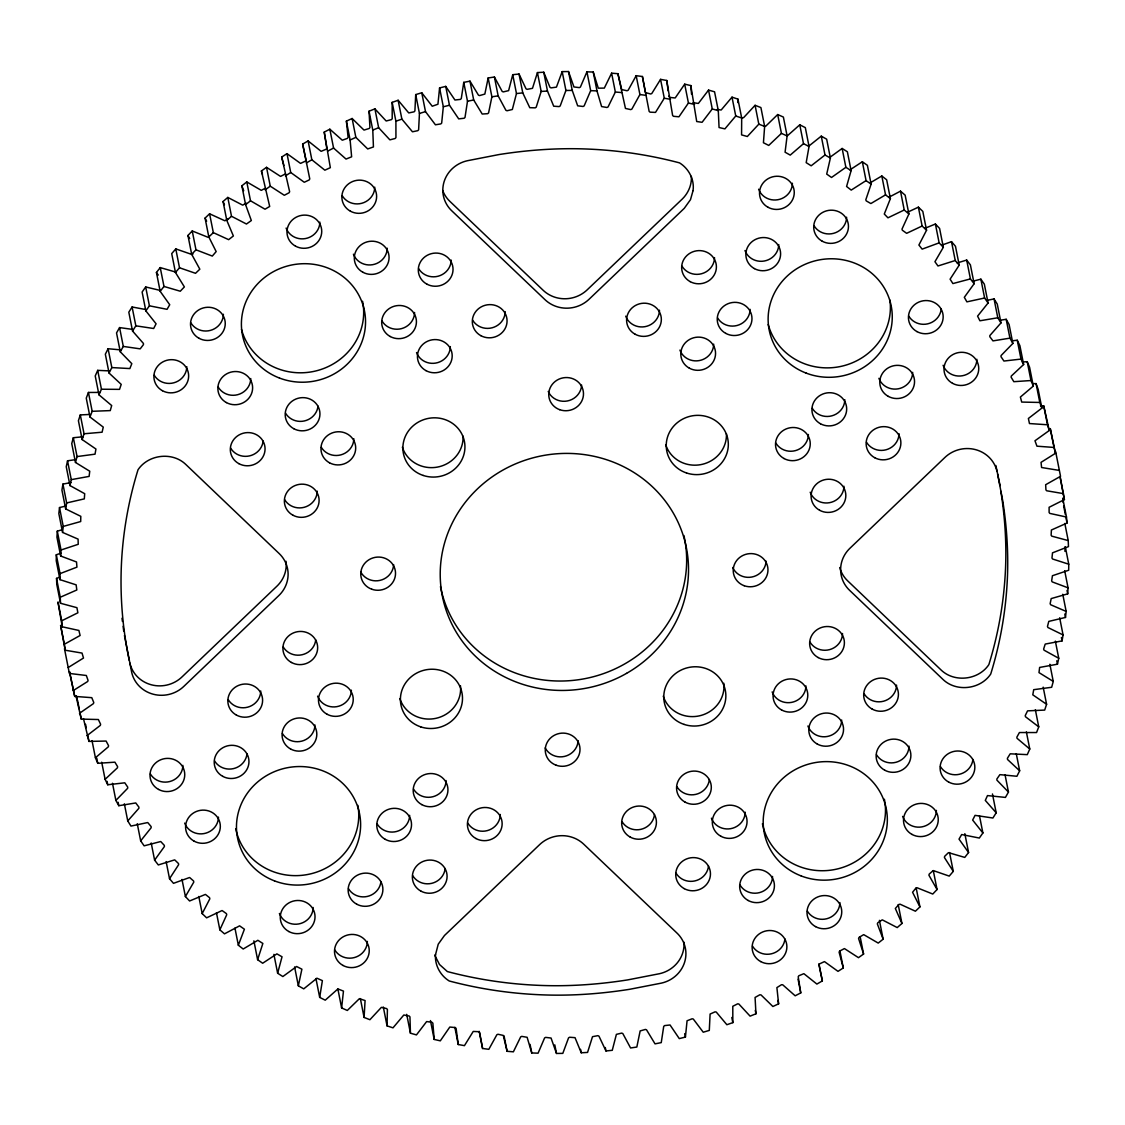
<?xml version="1.0" encoding="UTF-8"?>
<svg xmlns="http://www.w3.org/2000/svg" width="1125" height="1125" viewBox="0 0 1125 1125"><rect width="100%" height="100%" fill="white"/><g stroke="black" fill="none" stroke-linecap="round" stroke-linejoin="round"><path stroke-width="1.5" d="M764.381 126.478L765.591 126.338L777.684 114.539L781.425 133.383L768.741 145.42L763.439 142.748L764.634 126.408L760.908 107.564L755.086 105.3L758.812 124.158L747.338 136.505L741.572 134.887L741.684 117.984L737.944 99.127L732.009 97.158L735.75 116.002L724.908 128.869L719.058 127.533L718.298 110.644L714.558 91.8L708.539 90.098L712.266 108.956L702.084 122.302L696.712 121.528L690.806 85.57L684.689 84.164L688.43 103.022L678.938 116.803L673.523 116.297L672.638 115.509L666.745 80.48L660.558 79.355L664.284 98.213L655.509 112.416L650.081 112.163L649.153 111.417L642.417 76.514L636.173 75.684L628.13 90.281L627.005 90.745L621.717 89.578L617.906 73.702L611.62 73.181L604.322 88.102L598.289 88.172L593.241 72.056L586.927 71.817L580.402 87.061L579.333 87.623L573.947 86.963L568.505 71.55L562.191 71.62L556.439 87.131L551.039 87.891L549.984 87.342L543.755 72.225L537.441 72.577L532.491 88.327L527.133 89.339L526.036 88.833L519.033 74.039L512.733 74.686L508.613 90.633L503.297 91.898L502.186 91.448L494.423 77.02L488.166 77.962L484.847 94.064L479.616 95.569L478.477 95.189L469.969 81.141L463.753 82.378L461.278 98.606L460.378 99.408L454.95 100.013L445.725 86.4L439.58 87.919L437.934 104.231L432.239 106.228L421.763 92.784L415.702 94.584L414.9 110.939L414.084 111.825L408.741 112.936L398.137 100.28L392.175 102.361L392.203 118.716L391.43 119.63L386.156 120.994L374.906 108.858L369.042 111.22L369.928 127.547L369.197 128.489L363.994 130.092L352.125 118.505L346.387 121.148L348.103 137.391L347.428 138.361L342.295 140.217L329.836 129.206L324.239 132.103L326.784 148.233L326.166 149.245L321.131 151.327L308.109 140.934L302.653 144.084L309.769 178.917L309.192 179.944L304.27 182.264L290.728 172.505L286.988 153.647L281.7 157.05L289.631 191.686L289.111 192.741L284.316 195.286L270.267 186.173L266.527 167.33L261.422 170.972L269.691 206.452L265.022 209.208L250.509 200.784L246.783 181.927L241.861 185.808L245.587 204.652L251.339 220.542L246.459 224.016L231.511 216.281L227.784 197.423L223.059 201.53L226.786 220.373L233.367 235.955L228.656 239.653L213.328 232.636L209.587 213.792L205.073 218.095L208.814 236.953L216.169 251.592L212.302 256.078L195.975 249.806L192.234 230.963L207.928 237.248L209.109 236.911M392.175 102.361L395.902 121.219L395.944 137.573L395.17 138.488L389.883 139.852L378.647 127.716L374.906 108.858M479.18 1031.344L482.583 1048.486L488.827 1049.316L496.87 1034.719L497.995 1034.255L503.283 1035.422L507.094 1051.298L513.38 1051.819L520.678 1036.898L521.775 1036.378L527.119 1037.292L531.759 1052.944L538.073 1053.183L544.598 1037.939L545.667 1037.377L551.053 1038.037L556.495 1053.45L562.809 1053.38L568.561 1037.869L569.602 1037.25L575.016 1037.658L581.245 1052.775L587.559 1052.423L592.509 1036.673L597.867 1035.661L598.964 1036.167L605.967 1050.961L612.267 1050.314L616.388 1034.367L621.703 1033.102L622.814 1033.552L630.577 1047.98L636.834 1047.037L640.153 1030.936L645.384 1029.431L646.523 1029.811L655.031 1043.859L661.247 1042.622L663.722 1026.394L664.622 1025.592L670.05 1024.987L679.275 1038.6L685.42 1037.081L687.066 1020.769L692.128 1018.786L693.309 1019.067L703.237 1032.216L709.298 1030.416L710.1 1014.061L715.064 1011.839L716.259 1012.064L726.862 1024.72L732.825 1022.639L732.797 1006.284L737.648 1003.838L738.844 1004.006L750.094 1016.142L755.958 1013.78L755.072 997.453L759.797 994.795L761.006 994.908L772.875 1006.495L778.612 1003.852L776.897 987.609L781.481 984.727L782.705 984.783L795.164 995.794L800.761 992.897L798.216 976.767L798.834 975.755L803.869 973.673L816.891 984.066L822.347 980.916L818.944 963.773M61.003 553.163L56.306 554.766L56.25 560.798L59.977 579.656L76.134 584.845L76.823 589.978L60.258 597.248L60.511 603.267L76.922 607.683L77.878 612.788L61.692 620.803L62.255 626.808L78.891 630.45L80.114 635.484L64.35 644.259L65.208 650.222L82.027 653.077L83.503 658.041L68.203 667.533M59.977 579.656L60.047 573.623L56.306 554.766M1064.953 551.377L1065.009 546.848M1065.361 547.059L1068.75 564.202L1068.694 570.234L1052.438 575.719L1051.65 580.88L1052.227 581.892L1068.061 587.827L1067.695 593.859L1051.2 598.584L1050.145 603.703L1050.666 604.744L1066.162 611.423L1065.487 617.442L1048.781 621.394L1047.473 626.456L1047.938 627.525L1063.069 634.922L1062.07 640.898L1045.209 644.077L1043.634 649.069L1044.042 650.166L1058.752 658.28L1057.458 664.2L1039.627 667.434L1038.994 672.609L1053.253 681.413L1051.664 687.277L1033.706 689.681L1032.792 694.828L1046.588 704.292L1044.689 710.086L1027.561 710.859L1025.241 715.598L1025.48 716.737L1038.741 726.848L1036.561 732.544L1019.419 732.53L1016.859 737.156L1017.042 738.309L1029.769 749.025L1027.294 754.636L1010.194 753.806L1007.395 758.306L1007.522 759.473L1019.658 770.794L1016.902 776.264L999.886 774.647L996.862 779.02L996.933 780.173L1008.464 792.07L1005.427 797.414L987.483 795.586L985.303 800.395L996.188 812.812L992.897 818.016L975.066 815.358L972.647 820.055L982.884 832.978L979.327 838.041L961.678 834.539L959.02 839.109L968.569 852.525L964.758 857.405L948.459 852.638L944.62 856.378L944.438 857.531L953.283 871.383L949.219 876.094L933.202 870.553L929.18 874.125L928.941 875.264L937.055 889.523L932.766 894.038L917.072 887.752L915.891 888.089L912.572 892.266L919.927 906.905L915.413 911.208L900.07 904.191L898.889 904.472L895.345 908.494L901.941 923.47L897.216 927.577L882.267 919.842L877.753 922.809L877.345 923.906L883.139 939.192L878.217 943.073L863.705 934.636L859.036 937.392L858.572 938.489L863.578 954.028L858.473 957.67L844.425 948.572L839.616 951.103L839.095 952.172L843.3 967.95L838.012 971.353L824.456 961.594L819.534 963.9L818.972 964.941L822.347 980.916M482.583 1048.486L479.588 1032.427L478.659 1031.695L473.231 1031.442L464.442 1045.645L458.255 1044.52L456.089 1028.334L455.203 1027.561L449.803 1027.041L440.311 1040.836L434.194 1039.43L432.858 1023.145L432.014 1022.316L426.642 1021.556L416.461 1034.902L410.442 1033.2L409.95 1016.859L409.148 1016.002L403.833 1014.989L392.991 1027.842L387.056 1025.873L387.408 1009.505L386.648 1008.605L381.403 1007.339L369.914 1019.7L364.092 1017.436L360.366 998.592M737.888 102.628L737.944 99.127M415.702 94.584L419.442 113.442L418.627 129.797L417.811 130.669L412.467 131.794L401.878 119.123L398.137 100.28M62.072 529.763L57.305 531.141L56.939 537.173L60.666 556.017L76.514 561.966L76.936 567.141L60.047 573.623M60.666 556.017L61.031 549.998L57.305 531.141M364.092 1017.436L365.077 1000.547L359.409 998.662L347.316 1010.461L341.62 1007.944L337.894 989.086M439.58 87.919L443.32 106.777L441.675 123.089L440.803 123.919L435.431 124.791L425.503 111.628L421.763 92.784M65.939 506.025L59.513 507.558L58.838 513.577L62.564 532.42L78.075 539.114L78.23 544.303L61.031 549.998M62.564 532.42L63.239 526.416L59.513 507.558M341.62 1007.944L343.463 991.097L337.908 988.945L325.238 1000.181L319.683 997.383L315.956 978.539M777.684 114.539L783.38 117.056L787.106 135.914L785.081 152.198L790.228 155.109L803.503 143.677L799.763 124.819L787.092 136.055M463.753 82.378L467.494 101.222L465.005 117.45L464.105 118.252L458.691 118.87L449.466 105.244L445.725 86.4M71.044 482.541L62.93 484.102L61.931 490.078L65.672 508.922L80.803 516.333L80.691 521.536L63.239 526.416M65.672 508.922L66.656 502.945L62.93 484.102M319.683 997.383L322.383 980.634L316.955 978.216L303.736 988.861L298.336 985.809L294.609 966.952M799.763 124.819L805.317 127.617L809.044 146.461L806.189 162.647L811.167 165.797L825.005 154.997L821.264 136.139L808.495 146.348M488.166 77.962L491.892 96.806L488.587 112.922L487.645 113.681L482.203 114.033L473.695 99.984L469.969 81.141M75.727 459.619L67.542 460.8L66.248 466.72L69.975 485.578L84.698 493.692L84.319 498.881L66.656 502.945M69.975 485.578L71.269 479.644L67.542 460.8M298.336 985.809L301.894 969.188L296.606 966.516L282.853 976.542L277.636 973.238L273.895 954.38M821.264 136.139L826.664 139.191L830.391 158.048L826.706 174.08L831.516 177.469L845.873 167.316L842.147 148.458L830.194 157.106M512.733 74.686L516.473 93.544L512.339 109.491L507.038 110.756L505.912 110.306L498.15 95.864L494.423 77.02M83.208 436.767L73.336 437.723L71.747 443.587L75.473 462.445L89.747 471.234L89.1 476.409L71.269 479.644M75.473 462.445L77.062 456.567L73.336 437.723M277.636 973.238L282.038 956.784L276.891 953.873L262.659 963.239L257.611 959.695L253.884 940.837M842.147 148.458L847.364 151.762L851.105 170.62L846.591 186.483L851.217 190.097L866.067 180.605L862.341 161.761L849.966 169.847M537.441 72.577L541.167 91.42L536.217 107.17L535.219 107.845L529.777 107.691L522.773 92.897L519.033 74.039M90.211 414.436L80.311 414.914L78.412 420.708L82.153 439.566L95.934 449.03L95.034 454.162L77.062 456.567M82.153 439.566L84.037 433.772L80.311 414.914M257.611 959.695L262.856 943.453L257.864 940.303L243.183 949.008L238.345 945.225L234.942 928.083M862.341 161.761L867.389 165.305L871.116 184.163L865.8 199.8L866.25 200.883L870.862 203.555L885.544 194.85L890.395 198.633L884.292 214.031L887.948 217.814L904.233 209.995L908.888 214.003L901.997 229.106L902.334 230.217L906.638 233.325L922.12 226.012L926.55 230.245L918.9 245.025L922.148 249.131L939.136 242.873L943.327 247.303L934.945 261.717L937.969 265.978L955.237 260.522L959.203 265.148L950.105 279.169L952.903 283.57L970.411 278.916L974.138 283.725L964.322 297.309L966.895 301.852L984.614 298.012L988.073 303.005L977.583 316.125L979.917 320.78L997.791 317.77L1000.983 322.917L989.845 335.559L989.817 336.712L992.981 340.889L1009.927 338.147L1012.852 343.448L1001.081 355.556L1000.997 356.709L1003.936 361.041L1020.994 359.086L1023.637 364.514L1011.277 376.073L1011.122 377.227L1013.836 381.684L1030.95 380.531L1033.312 386.086L1020.389 397.055L1021.711 402.075L1039.795 402.455L1041.862 408.108L1028.391 418.472L1029.459 423.548L1047.487 424.772L1049.259 430.523L1034.972 440.775L1036.955 446.189L1054.013 447.441L1055.489 453.277L1041.047 462.347L1041.581 467.508L1059.356 470.419M562.191 71.62L565.917 90.464L560.18 105.975L559.125 106.594L553.711 106.2L547.481 91.069L543.755 72.225M99.998 392.428L88.439 392.456L86.259 398.152L89.986 417.009L103.261 427.12L102.094 432.211L84.037 433.772M89.986 417.009L92.18 411.3L88.439 392.456M238.345 945.225L244.406 929.222L239.597 925.847L224.494 933.848L219.853 929.841L216.45 912.712M586.927 71.817L590.667 90.661L584.142 105.905L583.059 106.481L577.673 105.82L572.245 90.408L568.505 71.55M109.238 370.884L97.706 370.364L95.231 375.975L98.972 394.819L111.684 405.548L110.264 410.597L92.18 411.3M98.972 394.819L101.447 389.222L97.706 370.364M219.853 929.841L226.73 914.738L226.406 913.627L222.089 910.533L206.62 917.831L202.191 913.612L198.802 896.47M611.62 73.181L615.347 92.025L608.048 106.959L606.952 107.48L601.608 106.566L596.981 90.9L593.241 72.056M121.219 349.931L108.098 348.736L105.342 354.206L109.069 373.064L121.219 384.384L119.531 389.363L101.447 389.222M109.069 373.064L111.825 367.58L108.098 348.736M202.191 913.612L209.827 898.833L209.559 897.708L205.425 894.403L189.605 900.984L185.4 896.555L182.011 879.413M636.173 75.684L639.914 94.542L631.856 109.125L630.731 109.603L625.458 108.436L617.906 73.702M132.595 329.4L119.573 327.586L116.536 332.93L120.277 351.788L131.808 363.67L129.867 368.564L111.825 367.58M120.277 351.788L123.3 346.43L119.573 327.586M185.4 896.555L193.781 882.127L193.57 880.988L189.619 877.5L173.489 883.336L169.523 878.709L166.134 861.567M660.558 79.355L651.769 93.558L650.63 93.98L645.413 92.573L642.417 76.514M145.013 309.403L132.103 306.984L128.812 312.188L132.539 331.031L143.438 343.463L143.438 344.63L140.203 348.863L123.3 346.43M132.539 331.031L135.844 325.828L132.103 306.984M169.523 878.709L178.636 864.689L178.481 863.536L174.713 859.866L158.316 864.942L154.603 860.133L151.2 842.991M684.689 84.164L675.197 97.959L669.797 97.439L668.897 96.061M160.031 290.377L145.673 286.959L142.116 292.022L145.842 310.866L156.08 323.803L153.661 328.5L135.844 325.828M145.842 310.866L149.414 305.817L145.673 286.959M154.603 860.133L164.405 846.534L164.32 845.381L160.734 841.528L144.127 845.831L140.667 840.853L137.264 823.711M708.539 90.098L698.358 103.444L692.986 102.684M149.414 305.817L167.048 309.319L169.72 304.734L160.172 291.333L156.431 272.475L160.242 267.595L175.964 272.137M160.172 291.333L163.983 286.453L160.242 267.595M140.667 840.853L151.158 827.733L151.116 826.566L147.741 822.544L130.95 826.073L127.744 820.927L124.355 803.798M732.009 97.158L721.167 110.011L717.23 109.42M192.952 254.053L191.798 254.447L175.781 248.906L171.717 253.617L175.458 272.461L184.373 286.917L180.267 291.22L163.983 286.453M175.458 272.461L179.508 267.764L175.781 248.906M127.744 820.927L138.881 808.298L138.909 807.131L135.759 802.955L118.814 805.697L115.875 800.409L112.486 783.267M755.086 105.3L743.597 117.661L742.402 117.844M179.508 267.764L195.525 273.305L199.828 269.184L191.686 254.32L187.945 235.477L192.234 230.963M191.686 254.32L195.975 249.806M115.875 800.409L127.645 788.302L127.73 787.134L124.791 782.817L107.747 784.758L105.103 779.33L101.7 762.202M208.814 236.953L213.328 232.636M105.103 779.33L117.464 767.784L117.605 766.631L114.891 762.173L97.777 763.312L95.414 757.758L92.025 740.63M228.234 218.588L224.93 220.809L209.587 213.792M226.786 220.373L231.511 216.281M95.414 757.758L108.352 746.789L108.548 745.636L106.087 741.052L88.945 741.403L83.475 718.608M246.136 203.105L242.733 205.158L227.784 197.423M245.587 204.652L250.509 200.784M86.864 735.736L100.336 725.386L100.603 724.247L98.367 719.536L81.253 719.086L76.078 696.192M264.811 188.466L261.295 190.364L246.783 181.927M265.148 189.816L270.267 186.173M79.467 713.32L93.445 703.603L93.769 702.478L91.772 697.669L74.728 696.403L69.511 671.723L74.728 696.403M285.384 173.897L280.575 176.428L266.527 167.33M285.441 175.894L290.728 172.505M73.237 690.567L87.68 681.497L88.059 680.386L86.33 675.492L69.37 673.439L64.463 648.675M870.469 182.672L881.817 175.992L886.655 179.775L890.395 198.633M306.394 162.942L311.85 159.778L324.858 170.184L330.342 167.667L324.239 132.103M888.848 197.283L900.506 191.152L905.147 195.159L908.888 214.003M327.966 150.961L333.577 148.064L346.036 159.061L351.633 156.811L350.114 139.992L346.387 121.148M1060.13 476.494L1064.391 499.598L1049.105 507.291L1049.119 512.48L1049.836 513.408L1066.472 517.036L1067.034 523.041L1051.397 530.016L1051.13 535.205L1051.805 536.161L1068.216 540.577L1068.469 546.609L1052.508 552.839L1051.973 558.028L1052.606 559.012L1068.75 564.202M907.931 212.048L918.38 207.169L922.809 211.387L926.55 230.245M350.114 139.992L355.852 137.363L367.72 148.95L373.43 146.953L372.783 130.078L369.042 111.22M924.708 228.417L935.395 224.016L939.6 228.445L943.327 247.303M372.783 130.078L378.647 127.716M60.511 603.267L56.784 584.423L56.531 578.391L59.597 577.181M942.173 244.997L951.511 241.664L955.477 246.291L959.203 265.148M395.902 121.219L401.878 119.123M957.192 262.969L966.684 260.058L970.397 264.867L974.138 283.725M419.442 113.442L425.503 111.628M972.858 281.208L980.873 279.169L984.333 284.147L988.073 303.005M443.32 106.777L449.466 105.244M987.581 300.262L994.05 298.927L997.256 304.073L1000.983 322.917M467.494 101.222L473.695 99.984M999.661 320.33L1006.186 319.303L1009.125 324.591L1012.852 343.448M491.892 96.806L498.15 95.864M1012.331 340.777L1017.253 340.242L1019.897 345.67L1023.637 364.514M516.473 93.544L522.773 92.897M1022.273 361.997L1027.223 361.688L1029.586 367.242L1033.312 386.086M541.167 91.42L547.481 91.069M1032.75 383.653L1036.055 383.597L1038.136 389.264L1041.862 408.108M565.917 90.464L572.245 90.408M1040.456 405.816L1043.747 405.914L1049.259 430.523M590.667 90.661L596.981 90.9M615.347 92.025L621.633 92.559M639.914 94.542L646.158 95.372M1063.519 493.636L1046.7 490.781L1045.927 489.895L1045.659 484.72L1060.537 476.325L1055.63 451.561M664.284 98.213L670.472 99.323M688.43 103.022L694.547 104.428M712.266 108.956L718.298 110.644M735.75 116.002L741.684 117.984M758.812 124.158L764.634 126.408M781.425 133.383L787.106 135.914M803.503 143.677L809.044 146.461M825.005 154.997L830.391 158.048M845.873 167.316L851.105 170.62M866.067 180.605L871.116 184.163M286.988 153.647L300.544 163.406L305.466 161.1L306.028 160.059L302.653 144.084M156.431 272.475L158.259 275.062M187.945 235.477L189.675 238.528M205.073 218.095L206.634 221.231M223.059 201.53L224.452 204.736M434.728 955.223L439.495 964.491L447.356 971.564A413.466 393.23 -11.2 0 0 537.427 985.289C567.605 986.695 597.895 984.586 627.736 979.889L659.447 973.716A31.092 29.573 -11.2 0 0 683.972 942.173M241.861 185.808L243.703 190.716M261.422 170.972L262.477 174.305M76.191 695.911L77.077 698.794M997.594 474.019L1002.712 500.611C1007.255 529.397 1008.9 558.703 1006.833 587.784A413.466 393.23 -11.2 0 1 990.717 674.044C980.48 689.442 956.419 692.339 943.017 679.472L849.558 590.288A31.205 29.672 -11.2 0 1 850.092 548.114L944.663 457.692A31.092 29.573 -11.2 0 1 975.459 449.606A31.092 29.573 -11.2 0 1 997.031 471.487M1000.069 485.62L995.864 465.483M129.277 660.403C122.048 626.217 119.517 590.948 121.894 556.073A413.466 393.23 -11.2 0 1 138.009 469.8C148.247 454.402 172.322 451.519 185.709 464.372L279.183 553.57A31.205 29.672 -11.2 0 1 278.648 595.744L184.064 686.166A31.092 29.573 -11.2 0 1 153.281 694.237A31.092 29.573 -11.2 0 1 131.695 672.37L124.453 635.484M281.7 157.05L283.922 165.502M1055.489 453.277L1050.272 428.597L1054.013 447.441M1064.391 499.598L1060.214 477.759M1066.472 517.036L1062.745 498.192L1063.167 502.692M1043.747 405.914L1047.487 424.772M1063.645 505.898L1065.333 514.477M1066.022 517.894L1067.034 523.041M1064.827 523.448L1068.216 540.577M1036.055 383.597L1039.795 402.455M1027.223 361.688L1030.95 380.531M1064.672 570.698L1068.061 587.827M1067.02 590.428L1067.695 593.859M1017.253 340.242L1020.994 359.086M1062.773 594.281L1066.162 611.423M1064.812 614.011L1065.487 617.442M1006.186 319.303L1009.927 338.147M1059.666 617.794L1063.069 634.922M1061.395 637.481L1062.07 640.898M994.05 298.927L997.791 317.77M1055.362 641.138L1058.752 658.28M1056.783 660.783L1057.458 664.2M980.873 279.169L984.614 298.012M1049.864 664.27L1053.253 681.413M966.684 260.058L970.411 278.916M1043.184 687.15L1046.588 704.292M951.511 241.664L955.237 260.522M1035.352 709.706L1038.741 726.848M935.395 224.016L939.136 242.873M1026.366 731.897L1029.769 749.025M918.38 207.169L922.12 226.012M1016.269 753.652L1019.658 770.794M900.506 191.152L904.233 209.995M1005.075 774.928L1008.464 792.07M881.817 175.992L885.544 194.85M992.461 793.969L996.188 812.812M979.495 815.85L982.884 832.978M964.828 833.667L968.569 852.525M949.542 852.539L953.283 871.383M933.314 870.68L937.055 889.523M916.186 888.047L919.927 906.905M898.214 904.627L901.941 923.47M879.413 920.348L883.139 939.192M860.189 936.9L863.578 954.028M839.897 950.808L843.3 967.95M798.047 979.186L800.761 992.897M777.938 1000.434L778.612 1003.852M755.269 1010.348L755.958 1013.78M731.812 1017.492L732.825 1022.639M684.731 1033.65L685.42 1037.081M605.292 1047.53L605.967 1050.961M580.57 1049.358L581.245 1052.775M554.794 1044.872L556.495 1053.45M352.125 118.505L355.852 137.363M530.058 1044.38L531.759 1052.944M329.836 129.206L333.577 148.064M504.042 1035.872L507.094 1051.298M308.109 140.934L311.85 159.778M454.866 1027.392L458.255 1044.52M430.453 1020.572L434.194 1039.43M406.702 1014.356L410.442 1033.2M383.316 1007.016L387.056 1025.873M118.125 802.28L118.814 805.697M107.072 781.341L107.747 784.758M96.764 758.166L97.777 763.312M85.556 724.261L86.231 727.692M87.933 736.256L88.945 741.403M56.531 578.391L60.258 597.248M77.513 700.228L79.214 708.806M79.889 712.223L81.253 719.086M61.692 620.803L57.966 601.959L62.255 626.808M64.35 644.259L60.609 625.402L65.208 650.222M1000.842 491.189C1005.398 519.961 1007.03 549.281 1004.962 578.348A413.466 393.23 -11.2 0 1 988.861 664.622C978.609 680.02 954.548 682.917 941.147 670.05L847.687 580.866A31.205 29.672 -11.2 0 1 839.728 567.548M666.745 80.48L668.18 90.872M121.992 618.23L122.428 621.45M123.089 626.288L123.736 631.153M690.806 85.57L691.552 94.289M691.341 176.33C691.917 184.697 688.345 193.036 682.425 198.886L587.194 289.842A31.205 29.672 -11.2 0 1 543.009 290.137L450.084 201.558A31.092 29.573 -11.2 0 1 442.73 190.575M683.916 535.514A124.383 118.294 -11.2 0 1 586.927 678.248A124.383 118.294 -11.2 0 1 440.466 586.575M723.811 683.241A31.092 29.573 -11.2 0 1 699.173 715.894A31.092 29.573 -11.2 0 1 663.258 696.164M460.448 685.702A31.092 29.573 -11.2 0 1 435.797 718.355A31.092 29.573 -11.2 0 1 399.895 698.625M463.05 436.134A31.092 29.573 -11.2 0 1 437.302 467.114A31.092 29.573 -11.2 0 1 402.356 447.202M726.427 433.673A31.092 29.573 -11.2 0 1 700.664 464.653A31.092 29.573 -11.2 0 1 665.719 444.741M578.123 740.644A17.409 16.566 -11.2 0 1 564.398 756.436A17.409 16.566 -11.2 0 1 545.203 747.956M393.638 564.595A17.409 16.566 -11.2 0 1 379.913 580.402A17.409 16.566 -11.2 0 1 360.717 571.922M581.611 385.073A17.409 16.566 -11.2 0 1 567.337 400.978A17.409 16.566 -11.2 0 1 548.227 391.458M766.097 561.122A17.409 16.566 -11.2 0 1 751.823 577.027A17.409 16.566 -11.2 0 1 732.712 567.492M362.573 301.289A62.184 59.147 -11.2 0 1 315.169 371.109A62.184 59.147 -11.2 0 1 241.481 329.4M318.009 406.083A17.409 16.566 -11.2 0 1 304.312 420.961A17.409 16.566 -11.2 0 1 285.567 413.241M353.827 438.75A17.409 16.566 -11.2 0 1 340.791 454.894A17.409 16.566 -11.2 0 1 321.314 447.342M317.236 491.161A17.409 16.566 -11.2 0 1 304.2 507.305A17.409 16.566 -11.2 0 1 284.723 499.753M263.123 441.042A17.409 16.566 -11.2 0 1 249.427 455.92A17.409 16.566 -11.2 0 1 230.681 448.2M250.748 378.534A17.409 16.566 -11.2 0 1 237.712 394.692A17.409 16.566 -11.2 0 1 218.236 387.141M223.383 314.269A17.409 16.566 -11.2 0 1 210.347 330.413A17.409 16.566 -11.2 0 1 190.87 322.861M186.792 366.68A17.409 16.566 -11.2 0 1 173.742 382.823A17.409 16.566 -11.2 0 1 154.266 375.272M414.577 312.483A17.409 16.566 -11.2 0 1 401.541 328.627A17.409 16.566 -11.2 0 1 382.064 321.075M450.323 346.598A17.409 16.566 -11.2 0 1 435.797 363.066A17.409 16.566 -11.2 0 1 416.545 352.575M505.209 311.639A17.409 16.566 -11.2 0 1 492.159 327.783A17.409 16.566 -11.2 0 1 472.683 320.231M451.167 260.072A17.409 16.566 -11.2 0 1 438.131 276.216A17.409 16.566 -11.2 0 1 418.655 268.664M387.211 248.203A17.409 16.566 -11.2 0 1 372.684 264.684A17.409 16.566 -11.2 0 1 353.433 254.194M374.752 187.158A17.409 16.566 -11.2 0 1 361.716 203.302A17.409 16.566 -11.2 0 1 342.239 195.75M319.866 222.117A17.409 16.566 -11.2 0 1 305.339 238.584A17.409 16.566 -11.2 0 1 286.102 228.094M889.903 300.038A62.184 59.147 -11.2 0 1 839.981 366.595A62.184 59.147 -11.2 0 1 768.206 324.478M884.995 802.884A62.184 59.147 -11.2 0 1 835.059 869.456A62.184 59.147 -11.2 0 1 763.284 827.325M762.975 826.13A62.184 59.147 -11.2 0 1 762.427 823.711M884.377 799.228A62.184 59.147 -11.2 0 1 884.813 801.661M357.877 805.359A62.184 59.147 -11.2 0 1 307.702 874.491A62.184 59.147 -11.2 0 1 235.702 828.633M380.939 881.564A17.409 16.566 -11.2 0 1 367.242 896.456A17.409 16.566 -11.2 0 1 348.511 888.722M445.148 868.514A17.409 16.566 -11.2 0 1 431.452 883.392A17.409 16.566 -11.2 0 1 412.72 875.658M500.287 814.486A17.409 16.566 -11.2 0 1 487.238 830.63A17.409 16.566 -11.2 0 1 467.775 823.078M446.077 780.539A17.409 16.566 -11.2 0 1 433.041 796.697A17.409 16.566 -11.2 0 1 413.564 789.145M409.655 815.33A17.409 16.566 -11.2 0 1 396.619 831.473A17.409 16.566 -11.2 0 1 377.142 823.936M351.366 690.173A17.409 16.566 -11.2 0 1 336.853 706.655A17.409 16.566 -11.2 0 1 317.602 696.164M314.944 724.964A17.409 16.566 -11.2 0 1 301.908 741.108A17.409 16.566 -11.2 0 1 282.431 733.556M315.717 639.886A17.409 16.566 -11.2 0 1 302.02 654.764A17.409 16.566 -11.2 0 1 283.275 647.044M260.747 691.017A17.409 16.566 -11.2 0 1 247.697 707.175A17.409 16.566 -11.2 0 1 228.22 699.623M247.008 753.764A17.409 16.566 -11.2 0 1 233.311 768.656A17.409 16.566 -11.2 0 1 214.58 760.922M218.461 817.116A17.409 16.566 -11.2 0 1 203.934 833.597A17.409 16.566 -11.2 0 1 184.683 823.106M182.883 765.38A17.409 16.566 -11.2 0 1 169.847 781.523A17.409 16.566 -11.2 0 1 150.37 773.986M313.158 907.481A17.409 16.566 -11.2 0 1 298.645 923.962A17.409 16.566 -11.2 0 1 279.394 913.472M367.369 941.428A17.409 16.566 -11.2 0 1 354.333 957.572A17.409 16.566 -11.2 0 1 334.856 950.02M654.483 814.486A17.409 16.566 -11.2 0 1 640.786 829.364A17.409 16.566 -11.2 0 1 622.041 821.644M709.355 779.527A17.409 16.566 -11.2 0 1 695.658 794.405A17.409 16.566 -11.2 0 1 676.927 786.684M745.186 812.194A17.409 16.566 -11.2 0 1 730.659 828.675A17.409 16.566 -11.2 0 1 711.422 818.184M708.511 866.053A17.409 16.566 -11.2 0 1 694.814 880.931A17.409 16.566 -11.2 0 1 676.083 873.211M772.552 876.459A17.409 16.566 -11.2 0 1 759.516 892.617A17.409 16.566 -11.2 0 1 740.039 885.066M784.927 938.967A17.409 16.566 -11.2 0 1 771.23 953.845A17.409 16.566 -11.2 0 1 752.498 946.125M839.897 902.559A17.409 16.566 -11.2 0 1 826.847 918.717A17.409 16.566 -11.2 0 1 807.384 911.166M936.38 810.408A17.409 16.566 -11.2 0 1 921.853 826.889A17.409 16.566 -11.2 0 1 902.616 816.398M972.9 759.445A17.409 16.566 -11.2 0 1 959.203 774.323A17.409 16.566 -11.2 0 1 940.458 766.603M909.014 746.142A17.409 16.566 -11.2 0 1 895.978 762.286A17.409 16.566 -11.2 0 1 876.502 754.734M896.555 685.083A17.409 16.566 -11.2 0 1 883.519 701.227A17.409 16.566 -11.2 0 1 864.042 693.675M841.683 720.042A17.409 16.566 -11.2 0 1 827.156 736.509A17.409 16.566 -11.2 0 1 807.905 726.019M805.936 685.927A17.409 16.566 -11.2 0 1 791.409 702.408A17.409 16.566 -11.2 0 1 772.158 691.917M842.527 633.516A17.409 16.566 -11.2 0 1 829.491 649.659A17.409 16.566 -11.2 0 1 810.014 642.122M843.961 486.239A17.409 16.566 -11.2 0 1 829.434 502.706A17.409 16.566 -11.2 0 1 810.197 492.23M808.383 434.503A17.409 16.566 -11.2 0 1 795.347 450.647A17.409 16.566 -11.2 0 1 775.87 443.095M844.819 399.713A17.409 16.566 -11.2 0 1 831.769 415.856A17.409 16.566 -11.2 0 1 812.292 408.319M899.016 433.659A17.409 16.566 -11.2 0 1 885.98 449.803A17.409 16.566 -11.2 0 1 866.503 442.252M912.67 372.347A17.409 16.566 -11.2 0 1 898.144 388.828A17.409 16.566 -11.2 0 1 878.906 378.338M976.88 359.297A17.409 16.566 -11.2 0 1 962.353 375.764A17.409 16.566 -11.2 0 1 943.102 365.287M941.217 308.995A17.409 16.566 -11.2 0 1 927.52 323.887A17.409 16.566 -11.2 0 1 908.789 316.153M846.605 217.195A17.409 16.566 -11.2 0 1 833.555 233.339A17.409 16.566 -11.2 0 1 814.078 225.787M792.394 183.248A17.409 16.566 -11.2 0 1 777.867 199.73A17.409 16.566 -11.2 0 1 758.616 189.239M778.739 244.547A17.409 16.566 -11.2 0 1 764.213 261.028A17.409 16.566 -11.2 0 1 744.975 250.537M750.108 309.347A17.409 16.566 -11.2 0 1 737.072 325.491A17.409 16.566 -11.2 0 1 717.595 317.939M714.53 257.611A17.409 16.566 -11.2 0 1 701.494 273.755A17.409 16.566 -11.2 0 1 682.017 266.203M713.686 344.137A17.409 16.566 -11.2 0 1 699.159 360.605A17.409 16.566 -11.2 0 1 679.922 350.114M659.475 310.191A17.409 16.566 -11.2 0 1 644.948 326.672A17.409 16.566 -11.2 0 1 625.711 316.181M286.017 561.277A31.205 29.672 -11.2 0 1 276.778 586.322L182.194 676.744A31.092 29.573 -11.2 0 1 151.411 684.816A31.092 29.573 -11.2 0 1 129.839 662.934M435.516 954.703C434.672 965.18 440.353 975.53 449.227 980.986A413.466 393.23 -11.2 0 0 539.297 994.725C569.475 996.131 599.766 994.008 629.592 989.311L661.317 983.138A31.092 29.573 -11.2 0 0 684.647 962.114A31.092 29.573 -11.2 0 0 676.772 932.864L583.847 844.298A31.205 29.672 -11.2 0 0 539.677 844.58L444.445 935.536L438.23 944.198L435.516 954.703M693.028 190.673L690.497 199.645L684.281 208.322L589.064 299.264A31.205 29.672 -11.2 0 1 544.88 299.559L451.955 210.98A31.092 29.573 -11.2 0 1 444.08 181.744A31.092 29.573 -11.2 0 1 467.409 160.72L499.134 154.533C528.961 149.836 559.266 147.727 589.444 149.133A413.466 393.23 -11.2 0 1 679.514 162.872C688.809 168.567 694.659 179.761 693.028 190.673M626.569 673.355L625.444 673.987A124.383 118.294 -11.2 0 1 456.483 632.545A124.383 118.294 -11.2 0 1 502.538 470.292A124.383 118.294 -11.2 0 1 671.822 510.595L672.469 511.664A124.383 118.294 -11.2 0 1 626.569 673.355M684.07 724.402A31.092 29.573 -11.2 0 0 725.414 690.834A31.092 29.573 -11.2 0 0 674.972 673.987A31.092 29.573 -11.2 0 0 684.07 724.402M420.708 726.862A31.092 29.573 -11.2 0 0 462.052 693.295A31.092 29.573 -11.2 0 0 411.609 676.448A31.092 29.573 -11.2 0 0 420.708 726.862M423.169 475.439A31.092 29.573 -11.2 0 0 464.498 441.872A31.092 29.573 -11.2 0 0 414.07 425.025A31.092 29.573 -11.2 0 0 423.169 475.439M686.531 472.978A31.092 29.573 -11.2 0 0 727.875 439.411A31.092 29.573 -11.2 0 0 677.433 422.564A31.092 29.573 -11.2 0 0 686.531 472.978M556.242 765.253A17.409 16.566 -11.2 0 0 579.825 746.958A17.409 16.566 -11.2 0 0 551.812 736.917A17.409 16.566 -11.2 0 0 556.242 765.253M371.756 589.219A17.409 16.566 -11.2 0 0 395.339 570.909A17.409 16.566 -11.2 0 0 367.327 560.869A17.409 16.566 -11.2 0 0 371.756 589.219M559.73 409.697A17.409 16.566 -11.2 0 0 583.298 391.387A17.409 16.566 -11.2 0 0 555.3 381.347A17.409 16.566 -11.2 0 0 559.73 409.697M744.216 585.731A17.409 16.566 -11.2 0 0 767.784 567.436A17.409 16.566 -11.2 0 0 739.786 557.395A17.409 16.566 -11.2 0 0 744.216 585.731M754.397 268.594A17.409 16.566 -11.2 0 0 780.609 253.983A17.409 16.566 -11.2 0 0 754.678 239.85A17.409 16.566 -11.2 0 0 754.397 268.594M822.248 241.228A17.409 16.566 -11.2 0 0 848.461 226.617A17.409 16.566 -11.2 0 0 822.53 212.484A17.409 16.566 -11.2 0 0 822.248 241.228M916.959 331.594A17.409 16.566 -11.2 0 0 943.172 316.983A17.409 16.566 -11.2 0 0 917.241 302.864A17.409 16.566 -11.2 0 0 916.959 331.594M888.328 396.394A17.409 16.566 -11.2 0 0 914.541 381.783A17.409 16.566 -11.2 0 0 888.609 367.65A17.409 16.566 -11.2 0 0 888.328 396.394M820.463 423.759A17.409 16.566 -11.2 0 0 846.675 409.134A17.409 16.566 -11.2 0 0 820.744 395.016A17.409 16.566 -11.2 0 0 820.463 423.759M725.766 333.38A17.409 16.566 -11.2 0 0 751.978 318.769A17.409 16.566 -11.2 0 0 726.047 304.65A17.409 16.566 -11.2 0 0 725.766 333.38M819.619 510.272A17.409 16.566 -11.2 0 0 845.831 495.661A17.409 16.566 -11.2 0 0 819.9 481.542A17.409 16.566 -11.2 0 0 819.619 510.272M635.133 334.238A17.409 16.566 -11.2 0 0 661.345 319.613A17.409 16.566 -11.2 0 0 635.414 305.494A17.409 16.566 -11.2 0 0 635.133 334.238M690.188 281.644A17.409 16.566 -11.2 0 0 716.4 267.033A17.409 16.566 -11.2 0 0 690.469 252.914A17.409 16.566 -11.2 0 0 690.188 281.644M874.673 457.692A17.409 16.566 -11.2 0 0 900.886 443.081A17.409 16.566 -11.2 0 0 874.955 428.948A17.409 16.566 -11.2 0 0 874.673 457.692M768.052 207.295A17.409 16.566 -11.2 0 0 794.264 192.67A17.409 16.566 -11.2 0 0 768.333 178.552A17.409 16.566 -11.2 0 0 768.052 207.295M952.538 383.33A17.409 16.566 -11.2 0 0 978.75 368.719A17.409 16.566 -11.2 0 0 952.819 354.6A17.409 16.566 -11.2 0 0 952.538 383.33M689.344 368.17A17.409 16.566 -11.2 0 0 715.556 353.559A17.409 16.566 -11.2 0 0 689.625 339.427A17.409 16.566 -11.2 0 0 689.344 368.17M784.041 458.536A17.409 16.566 -11.2 0 0 810.253 443.925A17.409 16.566 -11.2 0 0 784.322 429.806A17.409 16.566 -11.2 0 0 784.041 458.536M806.161 373.106A62.184 59.147 -11.2 0 0 891.773 309.459A62.184 59.147 -11.2 0 0 792.633 271.547A62.184 59.147 -11.2 0 0 806.161 373.106M390.22 336.516A17.409 16.566 -11.2 0 0 416.433 321.905A17.409 16.566 -11.2 0 0 390.502 307.786A17.409 16.566 -11.2 0 0 390.22 336.516M279.436 378.028A62.184 59.147 -11.2 0 0 365.048 314.381A62.184 59.147 -11.2 0 0 265.908 276.469A62.184 59.147 -11.2 0 0 279.436 378.028M293.738 428.681A17.409 16.566 -11.2 0 0 319.95 414.056A17.409 16.566 -11.2 0 0 294.019 399.937A17.409 16.566 -11.2 0 0 293.738 428.681M199.041 338.302A17.409 16.566 -11.2 0 0 225.253 323.691A17.409 16.566 -11.2 0 0 199.322 309.572A17.409 16.566 -11.2 0 0 199.041 338.302M350.409 211.191A17.409 16.566 -11.2 0 0 376.622 196.58A17.409 16.566 -11.2 0 0 350.691 182.447A17.409 16.566 -11.2 0 0 350.409 211.191M480.853 335.672A17.409 16.566 -11.2 0 0 507.066 321.061A17.409 16.566 -11.2 0 0 481.134 306.928A17.409 16.566 -11.2 0 0 480.853 335.672M292.894 515.194A17.409 16.566 -11.2 0 0 319.106 500.583A17.409 16.566 -11.2 0 0 293.175 486.464A17.409 16.566 -11.2 0 0 292.894 515.194M329.484 462.783A17.409 16.566 -11.2 0 0 355.697 448.172A17.409 16.566 -11.2 0 0 329.766 434.053A17.409 16.566 -11.2 0 0 329.484 462.783M226.406 402.581A17.409 16.566 -11.2 0 0 252.619 387.97A17.409 16.566 -11.2 0 0 226.687 373.837A17.409 16.566 -11.2 0 0 226.406 402.581M426.825 284.105A17.409 16.566 -11.2 0 0 453.038 269.494A17.409 16.566 -11.2 0 0 427.106 255.375A17.409 16.566 -11.2 0 0 426.825 284.105M238.852 463.641A17.409 16.566 -11.2 0 0 265.064 449.016A17.409 16.566 -11.2 0 0 239.133 434.897A17.409 16.566 -11.2 0 0 238.852 463.641M162.436 390.712A17.409 16.566 -11.2 0 0 188.648 376.102A17.409 16.566 -11.2 0 0 162.717 361.969A17.409 16.566 -11.2 0 0 162.436 390.712M425.981 370.631A17.409 16.566 -11.2 0 0 452.194 356.02A17.409 16.566 -11.2 0 0 426.262 341.887A17.409 16.566 -11.2 0 0 425.981 370.631M362.855 272.25A17.409 16.566 -11.2 0 0 389.067 257.639A17.409 16.566 -11.2 0 0 363.136 243.506A17.409 16.566 -11.2 0 0 362.855 272.25M295.523 246.15A17.409 16.566 -11.2 0 0 321.736 231.539A17.409 16.566 -11.2 0 0 295.805 217.406A17.409 16.566 -11.2 0 0 295.523 246.15M274.514 880.889A62.184 59.147 -11.2 0 0 360.127 817.242A62.184 59.147 -11.2 0 0 260.986 779.316A62.184 59.147 -11.2 0 0 274.514 880.889M356.681 904.163A17.409 16.566 -11.2 0 0 382.894 889.552A17.409 16.566 -11.2 0 0 356.962 875.419A17.409 16.566 -11.2 0 0 356.681 904.163M288.816 931.528A17.409 16.566 -11.2 0 0 315.028 916.917A17.409 16.566 -11.2 0 0 289.097 902.784A17.409 16.566 -11.2 0 0 288.816 931.528M194.119 841.162A17.409 16.566 -11.2 0 0 220.331 826.538A17.409 16.566 -11.2 0 0 194.4 812.419A17.409 16.566 -11.2 0 0 194.119 841.162M222.75 776.363A17.409 16.566 -11.2 0 0 248.962 761.752A17.409 16.566 -11.2 0 0 223.031 747.619A17.409 16.566 -11.2 0 0 222.75 776.363M290.602 748.997A17.409 16.566 -11.2 0 0 316.814 734.386A17.409 16.566 -11.2 0 0 290.883 720.267A17.409 16.566 -11.2 0 0 290.602 748.997M385.312 839.377A17.409 16.566 -11.2 0 0 411.525 824.752A17.409 16.566 -11.2 0 0 385.594 810.633A17.409 16.566 -11.2 0 0 385.312 839.377M291.445 662.484A17.409 16.566 -11.2 0 0 317.658 647.859A17.409 16.566 -11.2 0 0 291.727 633.741A17.409 16.566 -11.2 0 0 291.445 662.484M475.931 838.519A17.409 16.566 -11.2 0 0 502.144 823.908A17.409 16.566 -11.2 0 0 476.212 809.789A17.409 16.566 -11.2 0 0 475.931 838.519M420.877 891.098A17.409 16.566 -11.2 0 0 447.089 876.487A17.409 16.566 -11.2 0 0 421.158 862.369A17.409 16.566 -11.2 0 0 420.877 891.098M236.391 715.064A17.409 16.566 -11.2 0 0 262.603 700.439A17.409 16.566 -11.2 0 0 236.672 686.32A17.409 16.566 -11.2 0 0 236.391 715.064M343.027 965.461A17.409 16.566 -11.2 0 0 369.239 950.85A17.409 16.566 -11.2 0 0 343.308 936.731A17.409 16.566 -11.2 0 0 343.027 965.461M158.541 789.427A17.409 16.566 -11.2 0 0 184.753 774.802A17.409 16.566 -11.2 0 0 158.822 760.683A17.409 16.566 -11.2 0 0 158.541 789.427M421.734 804.586A17.409 16.566 -11.2 0 0 447.947 789.975A17.409 16.566 -11.2 0 0 422.016 775.842A17.409 16.566 -11.2 0 0 421.734 804.586M327.023 714.22A17.409 16.566 -11.2 0 0 353.236 699.595A17.409 16.566 -11.2 0 0 327.305 685.477A17.409 16.566 -11.2 0 0 327.023 714.22M818.184 657.562A17.409 16.566 -11.2 0 0 844.397 642.938A17.409 16.566 -11.2 0 0 818.466 628.819A17.409 16.566 -11.2 0 0 818.184 657.562M630.211 837.084A17.409 16.566 -11.2 0 0 656.423 822.473A17.409 16.566 -11.2 0 0 630.492 808.341A17.409 16.566 -11.2 0 0 630.211 837.084M685.097 802.125A17.409 16.566 -11.2 0 0 711.309 787.514A17.409 16.566 -11.2 0 0 685.378 773.381A17.409 16.566 -11.2 0 0 685.097 802.125M781.58 709.959A17.409 16.566 -11.2 0 0 807.792 695.348A17.409 16.566 -11.2 0 0 781.861 681.23A17.409 16.566 -11.2 0 0 781.58 709.959M760.669 961.566A17.409 16.566 -11.2 0 0 786.881 946.955A17.409 16.566 -11.2 0 0 760.95 932.822A17.409 16.566 -11.2 0 0 760.669 961.566M948.628 782.044A17.409 16.566 -11.2 0 0 974.841 767.419A17.409 16.566 -11.2 0 0 948.909 753.3A17.409 16.566 -11.2 0 0 948.628 782.044M684.253 888.637A17.409 16.566 -11.2 0 0 710.466 874.027A17.409 16.566 -11.2 0 0 684.534 859.908A17.409 16.566 -11.2 0 0 684.253 888.637M872.212 709.116A17.409 16.566 -11.2 0 0 898.425 694.505A17.409 16.566 -11.2 0 0 872.494 680.386A17.409 16.566 -11.2 0 0 872.212 709.116M817.327 744.075A17.409 16.566 -11.2 0 0 843.539 729.464A17.409 16.566 -11.2 0 0 817.608 715.345A17.409 16.566 -11.2 0 0 817.327 744.075M720.844 836.241A17.409 16.566 -11.2 0 0 747.056 821.616A17.409 16.566 -11.2 0 0 721.125 807.497A17.409 16.566 -11.2 0 0 720.844 836.241M748.209 900.506A17.409 16.566 -11.2 0 0 774.422 885.895A17.409 16.566 -11.2 0 0 748.491 871.762A17.409 16.566 -11.2 0 0 748.209 900.506M815.541 926.606A17.409 16.566 -11.2 0 0 841.753 911.995A17.409 16.566 -11.2 0 0 815.822 897.863A17.409 16.566 -11.2 0 0 815.541 926.606M912.037 834.441A17.409 16.566 -11.2 0 0 938.25 819.83A17.409 16.566 -11.2 0 0 912.319 805.711A17.409 16.566 -11.2 0 0 912.037 834.441M884.672 770.175A17.409 16.566 -11.2 0 0 910.884 755.564A17.409 16.566 -11.2 0 0 884.953 741.431A17.409 16.566 -11.2 0 0 884.672 770.175M801.239 875.967A62.184 59.147 -11.2 0 0 886.852 812.32A62.184 59.147 -11.2 0 0 787.711 774.394A62.184 59.147 -11.2 0 0 801.239 875.967"/></g></svg>
